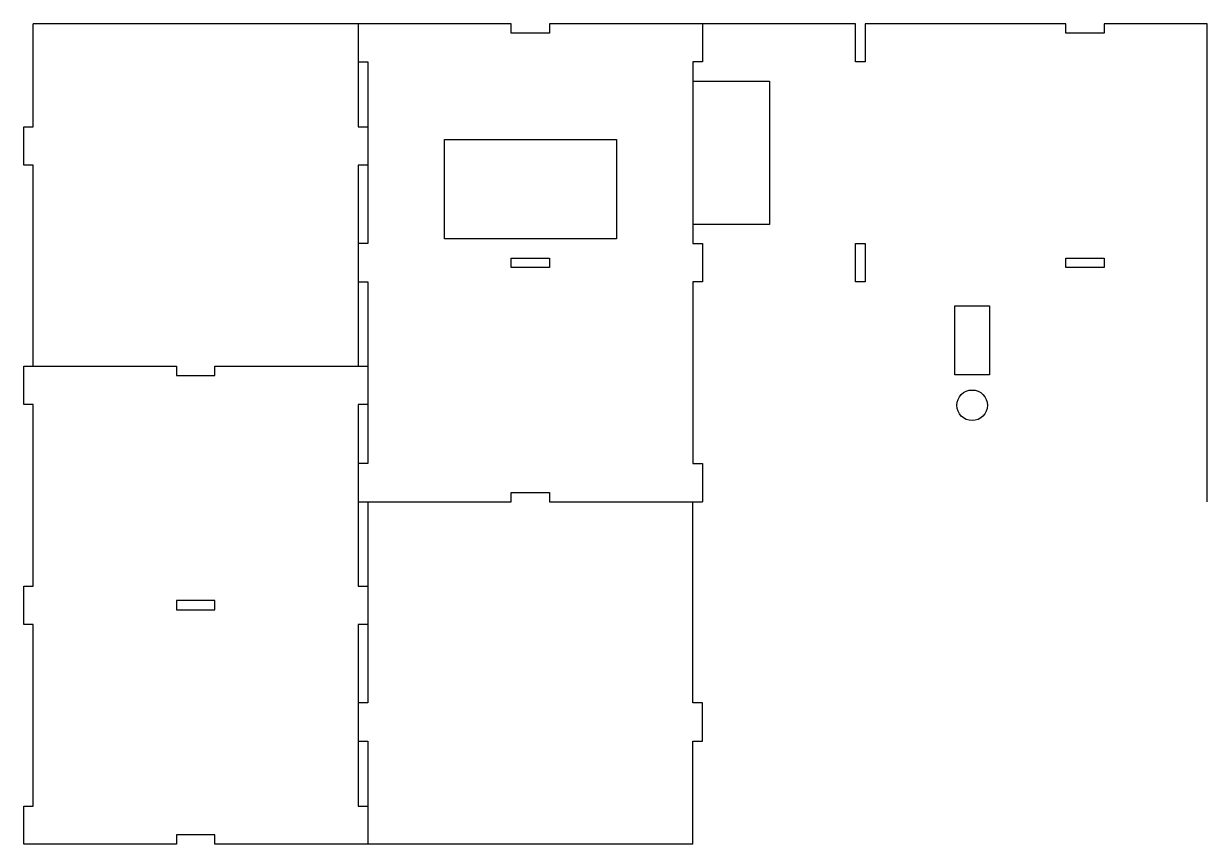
# Model space of a CAD drawing. Header units: inches. Extents: x 0.1 to 15.6, y 0.8 to 11.5.
import ezdxf

# ---------------------------------------------------------------- set-up
doc = ezdxf.new("R2010")
doc.units = ezdxf.units.IN
doc.header["$MEASUREMENT"] = 0
doc.layers.add('Cut Layer', color=1, linetype='Continuous')

msp = doc.modelspace()

# ---------------------------------------------------------------- linework, layer by layer
at = {"layer": 'Cut Layer', "extrusion": (0, 0, -1)}
for p, q in [((4.525, 11.5), (0.275, 11.5)), ((0.275, 10.15), (0.275, 11.5)), ((4.525, 11.5), (4.525, 10.15)), ((0.15, 9.65), (0.15, 10.15)), ((0.15, 10.15), (0.275, 10.15)), ((4.525, 10.15), (4.65, 10.15)), ((4.65, 10.15), (4.65, 9.65)), ((0.275, 9.65), (0.15, 9.65)), ((0.275, 7.025), (0.275, 9.65)), ((4.65, 9.65), (4.525, 9.65)), ((4.525, 9.65), (4.525, 7.025)), ((4.65, 5.25), (4.65, 2.625)), ((8.9, 2.625), (8.9, 5.25)), ((4.525, 2.625), (4.525, 2.125)), ((4.65, 2.625), (4.525, 2.625)), ((9.025, 2.625), (8.9, 2.625)), ((9.025, 2.125), (9.025, 2.625)), ((4.525, 2.125), (4.65, 2.125)), ((4.65, 2.125), (4.65, 0.775)), ((8.9, 2.125), (9.025, 2.125)), ((8.9, 0.775), (8.9, 2.125)), ((8.9, 0.775), (4.65, 0.775))]:
    msp.add_line(p, q, dxfattribs=at)
at = {"layer": 'Cut Layer', "extrusion": (-2.22045e-16, 4.07889e-32, -1)}
for p, q in [((4.525, 11.5), (4.525, 11)), ((6.525, 11.5), (4.525, 11.5)), ((6.525, 11.375), (6.525, 11.5)), ((7.025, 11.5), (7.025, 11.375)), ((9.025, 11.5), (7.025, 11.5)), ((7.025, 11.375), (6.525, 11.375)), ((4.525, 11), (4.65, 11)), ((4.65, 11), (4.65, 8.625)), ((5.65, 9.9875), (7.9, 9.9875)), ((5.65, 8.6875), (5.65, 9.9875)), ((7.9, 9.9875), (7.9, 8.6875)), ((7.9, 8.6875), (5.65, 8.6875)), ((4.525, 8.625), (4.525, 8.125)), ((4.65, 8.625), (4.525, 8.625)), ((6.525, 8.4375), (7.025, 8.4375)), ((6.525, 8.3125), (6.525, 8.4375)), ((7.025, 8.4375), (7.025, 8.3125)), ((7.025, 8.3125), (6.525, 8.3125)), ((4.525, 8.125), (4.65, 8.125)), ((4.65, 8.125), (4.65, 5.75)), ((4.525, 5.75), (4.525, 5.25)), ((4.65, 5.75), (4.525, 5.75)), ((6.525, 5.375), (7.025, 5.375)), ((6.525, 5.25), (6.525, 5.375)), ((7.025, 5.375), (7.025, 5.25)), ((4.525, 5.25), (6.525, 5.25)), ((7.025, 5.25), (9.025, 5.25))]:
    msp.add_line(p, q, dxfattribs=at)
at = {"layer": 'Cut Layer'}
msp.add_line((8.9, 10.75), (8.9, 8.875), dxfattribs=at)
at = {"layer": 'Cut Layer', "extrusion": (2.22045e-16, -1.35963e-32, -1)}
for p, q in [((0.15, 6.525), (0.15, 7.025)), ((0.15, 7.025), (2.15, 7.025)), ((2.15, 7.025), (2.15, 6.9)), ((2.65, 6.9), (2.65, 7.025)), ((2.65, 7.025), (4.65, 7.025)), ((2.15, 6.9), (2.65, 6.9)), ((0.275, 6.525), (0.15, 6.525)), ((0.275, 4.15), (0.275, 6.525)), ((4.65, 6.525), (4.525, 6.525)), ((4.525, 6.525), (4.525, 4.15)), ((0.15, 3.65), (0.15, 4.15)), ((0.15, 4.15), (0.275, 4.15)), ((4.525, 4.15), (4.65, 4.15)), ((2.65, 3.9625), (2.15, 3.9625)), ((2.15, 3.9625), (2.15, 3.8375)), ((2.65, 3.8375), (2.65, 3.9625)), ((2.15, 3.8375), (2.65, 3.8375)), ((0.275, 3.65), (0.15, 3.65)), ((0.275, 1.275), (0.275, 3.65)), ((4.65, 3.65), (4.525, 3.65)), ((4.525, 3.65), (4.525, 1.275)), ((0.15, 0.775), (0.15, 1.275)), ((0.15, 1.275), (0.275, 1.275)), ((4.525, 1.275), (4.65, 1.275)), ((2.15, 0.775), (0.15, 0.775)), ((2.65, 0.9), (2.15, 0.9)), ((2.15, 0.9), (2.15, 0.775)), ((2.65, 0.775), (2.65, 0.9)), ((4.65, 0.775), (2.65, 0.775))]:
    msp.add_line(p, q, dxfattribs=at)
at = {"layer": 'Cut Layer'}
msp.add_lwpolyline([(15.625, 5.25), (15.625, 11.5), (14.275, 11.5), (14.275, 11.375), (13.775, 11.375), (13.775, 11.5), (11.15, 11.5), (11.15, 11), (11.025, 11), (11.025, 11.5), (9.025, 11.5), (9.025, 11), (8.9, 11), (8.9, 10.75), (9.9, 10.75), (9.9, 8.875), (8.9, 8.875), (8.9, 8.625), (9.025, 8.625), (9.025, 8.125), (8.9, 8.125), (8.9, 5.75), (9.025, 5.75), (9.025, 5.25)], dxfattribs=at)
for points in [[(11.15, 8.625), (11.15, 8.125), (11.025, 8.125), (11.025, 8.625)], [(13.775, 8.3125), (13.775, 8.4375), (14.275, 8.4375), (14.275, 8.3125)], [(12.325, 6.9125), (12.325, 7.8125), (12.775, 7.8125), (12.775, 6.9125)]]:
    msp.add_lwpolyline(points, close=True, dxfattribs=at)
msp.add_circle((12.55, 6.5125), 0.2, dxfattribs=at)

doc.saveas('drawing.dxf')
